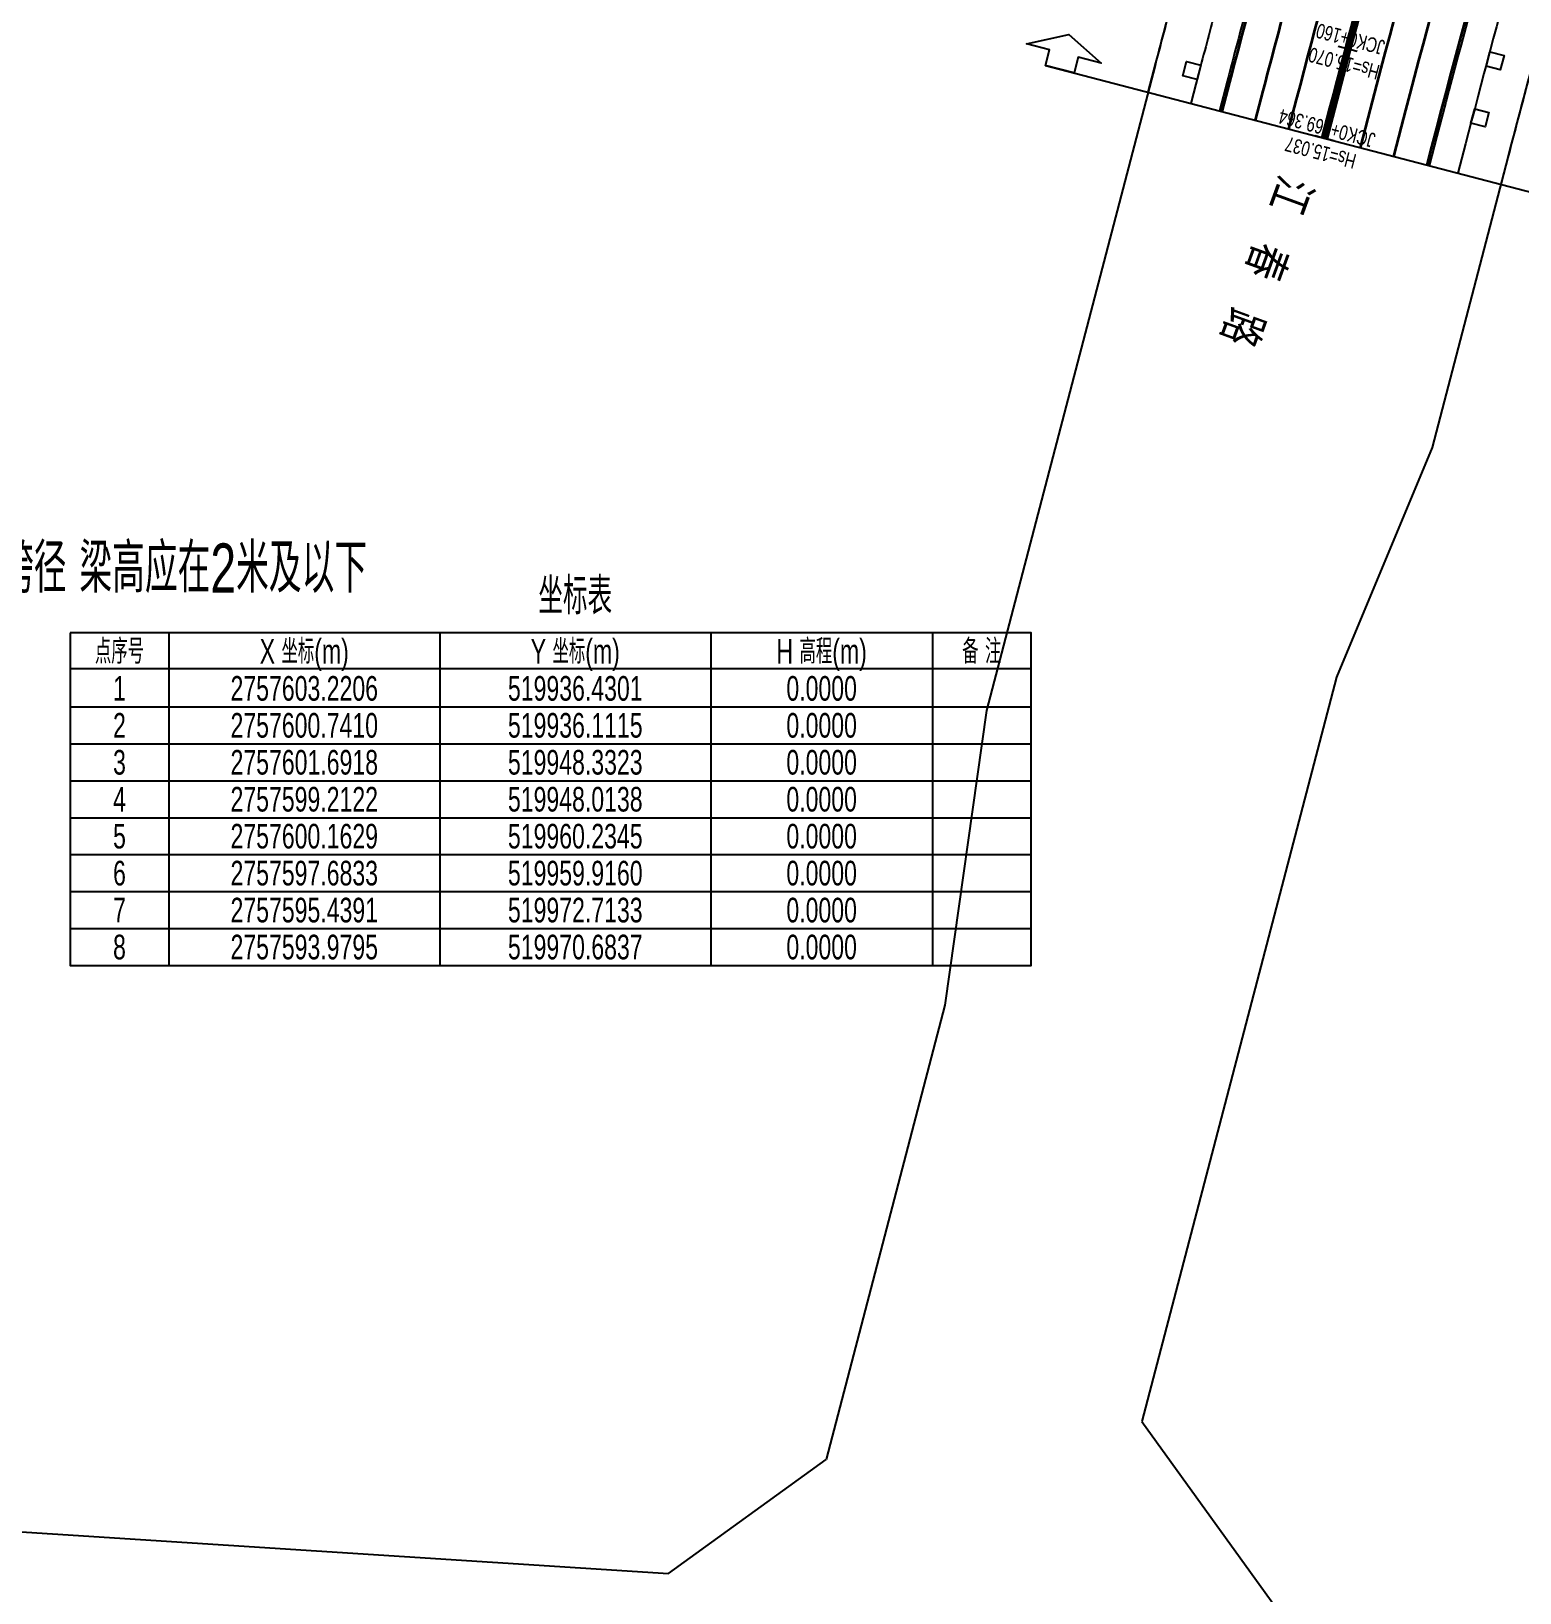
# Model space of a CAD drawing. Extents: x 0 to 558779, y 0 to 2762081.
# Drawn here: x 519967.2 to 520118.2, y 2757412.1 to 2757570.6 of the extents above; entities that cross this region are included whole.
import ezdxf
from ezdxf.enums import TextEntityAlignment as Align

# ---------------------------------------------------------------- set-up
doc = ezdxf.new("R2010")
doc.units = 0
doc.header["$LTSCALE"] = 20
doc.linetypes.add('CENTER', pattern=[2, 1.25, -0.25, 0.25, -0.25])
doc.linetypes.add('HIDDEN', pattern=[0.375, 0.25, -0.125])
for name, color, linetype in [('0-路名', 7, 'Continuous'), ('B-标线 地面', 46, 'Continuous'), ('DL-中心线', 10, 'Continuous'), ('DL-人行道边线', 1, 'Continuous'), ('DL-机非护栏', 190, 'FENCELINE1'), ('DL-树池', 110, 'Continuous'), ('DL-非机动车道边线', 6, 'Continuous'), ('K-控制', 230, 'Continuous'), ('RD-红线', 230, 'Continuous'), ('XW_江春路', 7, 'Continuous'), ('分界线', 11, 'Continuous'), ('桩号-江春路', 7, 'Continuous'), ('设计高-地面高-江春路', 7, 'Continuous'), ('设计高-江春路', 7, 'Continuous')]:
    doc.layers.add(name, color=color, linetype=linetype)
doc.layers.add('坐标标注', color=6, linetype='Continuous', plot=False)
doc.styles.get("Standard").update_dxf_attribs({"font": 'fsdb_e.shx', "width": 0.7, "bigfont": 'hzdx.shx'})
doc.styles.add('仿宋', font='simfang_0.ttf', dxfattribs={"width": 0.8})
doc.linetypes.add('FENCELINE1', pattern='A,6.35,-2.54,[133,ltypeshp.shx,S=2.54,R=0,X=-2.54,Y=0],-2.54,25.4', length=36.83)

# ---------------------------------------------------------------- blocks, each defined once
blk = doc.blocks.new('shuchi02')
at = {"layer": 'DL-树池', "color": 3}
blk.add_lwpolyline([(-0.75, 0), (0.75, 0), (0.75, -1.5), (-0.75, -1.5)], close=True, dxfattribs=at)

msp = doc.modelspace()

# ---------------------------------------------------------------- linework, layer by layer
at = {"layer": 'B-标线 地面', "linetype": 'HIDDEN', "lineweight": 35, "ltscale": 10, "flags": 128}
for points in [[(520106.655, 2757589.634, 0.0034951), (520099.396, 2757562.636), (520098.614, 2757559.643)], [(520110.028, 2757588.702, 0.0034951), (520102.782, 2757561.751), (520102, 2757558.758)], [(520113.402, 2757587.77, 0.0034951), (520106.168, 2757560.866), (520105.386, 2757557.873)], [(520116.775, 2757586.837, 0.0038839), (520108.775, 2757556.987, 0.0038839)], [(520092.371, 2757579.062, 0.001755), (520088.754, 2757565.418), (520087.971, 2757562.425)], [(520095.751, 2757578.153, 0.001755), (520092.14, 2757564.533), (520091.357, 2757561.54)], [(520099.131, 2757577.244, 0.001755), (520095.526, 2757563.647), (520094.744, 2757560.655)], [(520102.511, 2757576.335, 0.001755), (520098.912, 2757562.762), (520098.13, 2757559.77)]]:
    msp.add_lwpolyline(points, format="xyb", dxfattribs=at)
at = {"layer": 'DL-中心线', "linetype": 'CENTER', "lineweight": 35, "ltscale": 5, "flags": 128}
msp.add_lwpolyline([(520147.569, 2757721.724), (520136.97, 2757689.958, 0.0165994), (520099.154, 2757562.699), (520098.372, 2757559.706)], format="xyb", dxfattribs=at)
at = {"layer": 'DL-人行道边线', "flags": 128}
for points in [[(520123.26, 2757581.196, 0.0030271), (520117.053, 2757558.021), (520116.271, 2757555.028)], [(520083.219, 2757574.833, 0.0009549), (520081.255, 2757567.377), (520080.473, 2757564.385)]]:
    msp.add_lwpolyline(points, format="xyb", dxfattribs=at)
at = {"layer": 'DL-机非护栏', "ltscale": 0.2, "flags": 128}
for points in [[(520114.73, 2757578.429, 0.002408), (520109.797, 2757559.918), (520109.014, 2757556.925)], [(520091.571, 2757577.044, 0.0014869), (520088.512, 2757565.481), (520087.729, 2757562.488)]]:
    msp.add_lwpolyline(points, format="xyb", dxfattribs=at)
at = {"layer": 'DL-非机动车道边线'}
msp.add_line((520112.699, 2757559.159), (520111.917, 2757556.166), dxfattribs=at)
at = {"layer": 'DL-非机动车道边线', "flags": 128}
msp.add_lwpolyline([(520087.27, 2757572.552, 0.0008103), (520085.609, 2757566.239), (520084.827, 2757563.247)], format="xyb", dxfattribs=at)
at = {"layer": 'DL-非机动车道边线'}
msp.add_arc((522034.151, 2757056.942), 1986.001, 164.786133, 165.352086, dxfattribs=at)
at = {"layer": 'RD-红线'}
for points in [[(520123.274, 2757581.203, 0.0030631), (520116.991, 2757557.752), (520109.299, 2757528.323)], [(520083.225, 2757574.821, 0.0009879), (520081.193, 2757567.108), (520064.079, 2757501.63)], [(520079.844, 2757429.468), (520093.845, 2757410.08, 0.4714626)], [(520031.838, 2757414.068), (520047.829, 2757425.616, 0.3591919)]]:
    msp.add_lwpolyline(points, format="xyb", dxfattribs=at)
for points in [[(520109.299, 2757528.323), (520099.591, 2757505.021)], [(520099.591, 2757505.021), (520079.844, 2757429.468)], [(520064.079, 2757501.63), (520064.079, 2757501.63), (520059.879, 2757471.72)], [(520059.879, 2757471.72), (520047.829, 2757425.616)], [(519825.363, 2757427.345), (520031.838, 2757414.068)]]:
    msp.add_lwpolyline(points, dxfattribs=at)
at = {"layer": 'XW_江春路', "color": 4}
msp.add_line((520099.154, 2757562.699), (520098.372, 2757559.706), dxfattribs=at)
msp.add_line((520099.154, 2757562.699), (520098.372, 2757559.706), dxfattribs=at)
at = {"layer": 'XW_江春路', "color": 2}
msp.add_arc((522034.15, 2757056.942), 2000, 161.548145, 165.352087, dxfattribs=at)
msp.add_arc((522034.15, 2757056.942), 2000, 161.548145, 165.352087, dxfattribs=at)
at = {"layer": '分界线'}
msp.add_line((520070.073, 2757567.103), (520127.397, 2757552.12), dxfattribs=at)
msp.add_lwpolyline([(520072.975, 2757566.344), (520070.073, 2757567.103), (520070.489, 2757568.696), (520068.167, 2757569.303), (520072.441, 2757570.232), (520075.713, 2757567.331), (520073.391, 2757567.938), (520072.975, 2757566.344)], dxfattribs=at)
at = {"layer": '坐标标注', "color": 5}
for p, q in [((519981.114, 2757509.512), (519981.114, 2757475.762)), ((520008.614, 2757509.512), (520008.614, 2757475.762)), ((520036.114, 2757509.512), (520036.114, 2757475.762)), ((520058.614, 2757509.512), (520058.614, 2757475.762))]:
    msp.add_line(p, q, dxfattribs=at)
at = {"layer": '坐标标注', "color": 3}
for p, q in [((519971.114, 2757505.887), (520068.614, 2757505.887)), ((519971.114, 2757502.012), (520068.614, 2757502.012)), ((519971.114, 2757498.262), (520068.614, 2757498.262)), ((519971.114, 2757494.512), (520068.614, 2757494.512)), ((519971.114, 2757490.762), (520068.614, 2757490.762)), ((519971.114, 2757487.012), (520068.614, 2757487.012)), ((519971.114, 2757483.262), (520068.614, 2757483.262)), ((519971.114, 2757479.512), (520068.614, 2757479.512)), ((519971.114, 2757475.762), (520068.614, 2757475.762))]:
    msp.add_line(p, q, dxfattribs=at)
at = {"layer": '坐标标注', "color": 2}
msp.add_lwpolyline([(519971.114, 2757509.512), (519971.114, 2757475.762), (520068.614, 2757475.762), (520068.614, 2757509.512)], close=True, dxfattribs=at)
at = {"layer": '设计高-地面高-江春路'}
for p, q in [((520101.716, 2757568.507), (520099.783, 2757569.019)), ((520099.339, 2757559.453), (520097.404, 2757559.959))]:
    msp.add_line(p, q, dxfattribs=at)

# ---------------------------------------------------------------- block references
at = {"layer": 'DL-树池'}
for p, rotation in [((520085.65, 2757566.397), 255.347457746439), ((520114.971, 2757567.771), 75.09513332547911), ((520113.436, 2757561.97), 75.26823228462385)]:
    msp.add_blockref('shuchi02', p, dxfattribs=dict(at, rotation=rotation))

# ---------------------------------------------------------------- texts
at = {"layer": '0-路名', "lineweight": 35, "style": '仿宋', "width": 0.75}
msp.add_text('江  春  路', height=3.5, rotation=249.97711, dxfattribs=at).set_placement((520094.016, 2757556.163))
at = {"layer": 'K-控制', "width": 0.7}
msp.add_text('应该是门架墩，要求D2-D3孔 35m 跨径 梁高应在2米及以下', height=5, dxfattribs=at).set_placement((519905.612, 2757513.596))
at = {"layer": '坐标标注', "color": 6, "width": 0.7}
msp.add_text('坐标表', height=3.75, dxfattribs=at).set_placement((520022.364, 2757513.262), align=Align.MIDDLE_CENTER)
at = {"layer": '坐标标注', "color": 1, "width": 0.7}
for s, p in [('点序号', (519976.114, 2757507.637)), ('X 坐标(m)', (519994.864, 2757507.637)), ('Y 坐标(m)', (520022.364, 2757507.637)), ('H 高程(m)', (520047.364, 2757507.637)), ('备 注', (520063.614, 2757507.637))]:
    msp.add_text(s, height=2.5, dxfattribs=at).set_placement(p, align=Align.MIDDLE_CENTER)
at = {"layer": '坐标标注', "color": 2, "width": 0.7}
for s, p in [('1', (519976.114, 2757503.887)), ('2757603.2206', (519994.864, 2757503.887)), ('519936.4301', (520022.364, 2757503.887)), ('0.0000', (520047.364, 2757503.887)), ('2', (519976.114, 2757500.137)), ('2757600.7410', (519994.864, 2757500.137)), ('519936.1115', (520022.364, 2757500.137)), ('0.0000', (520047.364, 2757500.137)), ('3', (519976.114, 2757496.387)), ('2757601.6918', (519994.864, 2757496.387)), ('519948.3323', (520022.364, 2757496.387)), ('0.0000', (520047.364, 2757496.387)), ('4', (519976.114, 2757492.637)), ('2757599.2122', (519994.864, 2757492.637)), ('519948.0138', (520022.364, 2757492.637)), ('0.0000', (520047.364, 2757492.637)), ('5', (519976.114, 2757488.887)), ('2757600.1629', (519994.864, 2757488.887)), ('519960.2345', (520022.364, 2757488.887)), ('0.0000', (520047.364, 2757488.887)), ('6', (519976.114, 2757485.137)), ('2757597.6833', (519994.864, 2757485.137)), ('519959.9160', (520022.364, 2757485.137)), ('0.0000', (520047.364, 2757485.137)), ('7', (519976.114, 2757481.387)), ('2757595.4391', (519994.864, 2757481.387)), ('519972.7133', (520022.364, 2757481.387)), ('0.0000', (520047.364, 2757481.387)), ('8', (519976.114, 2757477.637)), ('2757593.9795', (519994.864, 2757477.637)), ('519970.6837', (520022.364, 2757477.637)), ('0.0000', (520047.364, 2757477.637))]:
    msp.add_text(s, height=2.5, dxfattribs=at).set_placement(p, align=Align.MIDDLE_CENTER)
at = {"layer": '桩号-江春路', "width": 0.75}
for s, rotation, p in [('JCK0+160', 165.17245, (520100.826, 2757569.053)), ('JCK0+169.364', 165.35209, (520098.448, 2757559.997))]:
    msp.add_text(s, height=1.5, rotation=rotation, dxfattribs=at).set_placement(p, align=Align.TOP_CENTER)
at = {"layer": '设计高-江春路', "width": 0.75}
for s, rotation, p in [('Hs=15.070', 165.17245, (520100.673, 2757568.473)), ('Hs=15.037', 165.35209, (520098.296, 2757559.416))]:
    msp.add_text(s, height=1.5, rotation=rotation, dxfattribs=at).set_placement(p, align=Align.BOTTOM_CENTER)

doc.saveas('drawing.dxf')
